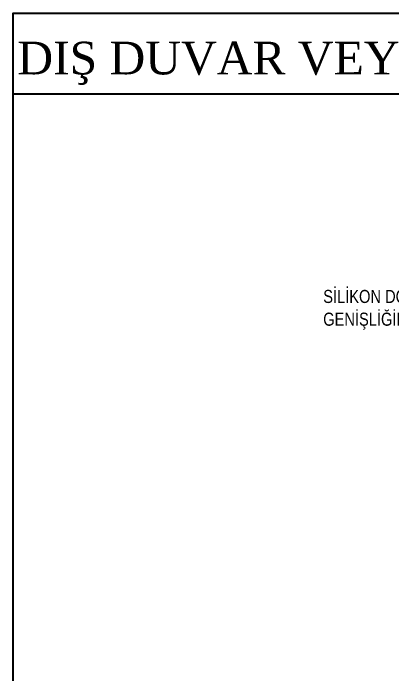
# Model space of a CAD drawing. Header units: centimetres. Extents: x 405464 to 563355, y 50011 to 66875.
# Drawn here: x 548115 to 548809, y 54401 to 55613 of the extents above; entities that cross this region are included whole.
import ezdxf
from ezdxf.enums import TextEntityAlignment as Align

# ---------------------------------------------------------------- set-up
doc = ezdxf.new("R2010")
doc.units = ezdxf.units.CM
for name, color, linetype, lineweight in [('0-KRCN-SHT-DETAY-ÇERÇEVE', 71, 'Continuous', 40), ('0-KRCN-SHT-YAZI', 31, 'Continuous', 35), ('0-KRCN-SIHHI', 7, 'Continuous', 25)]:
    doc.layers.add(name, color=color, linetype=linetype, lineweight=lineweight)
doc.styles.add('M', font='arial.ttf', dxfattribs={"width": 0.8, "height": 15})
doc.styles.add('mm', font='times.ttf', dxfattribs={"height": 3.3})

# ---------------------------------------------------------------- blocks, each defined once
blk = doc.blocks.new('G$CF3E9D1B5')
at = {"layer": '0-KRCN-SHT-DETAY-ÇERÇEVE'}
blk.add_line((0, -73.9), (1576.36, -73.9), dxfattribs=at)
blk.add_lwpolyline([(1576.36, -1101.82), (0, -1101.82), (0, 0), (1576.36, 0)], close=True, dxfattribs=at)
at = {"layer": '0-KRCN-SHT-YAZI', "ltscale": 50, "style": 'mm'}
blk.add_text('DIŞ DUVAR VEYA TEMEL DUVARI  İÇERİSİNDEN GEÇEN BORU GÖMLEĞİ ', height=30, dxfattribs=at).set_placement((789.15, -41.57), align=Align.MIDDLE)
at = {"layer": '0-KRCN-SIHHI', "color": 7, "style": 'M', "width": 0.8}
for s, p in [('SİLİKON DOLGU MALZEMESİ (6mm.', (283.73, -265.53, 108.46)), ('GENİŞLİĞİNDE 10mm. DERİNLİĞİNDE)', (283.73, -286.37, 108.46))]:
    blk.add_text(s, height=12, dxfattribs=at).set_placement(p)
blk = doc.blocks.new('*U197')
at = {"layer": '0-KRCN-SHT-DETAY-ÇERÇEVE', "xscale": 2, "yscale": 2, "zscale": 2}
blk.add_blockref('G$CF3E9D1B5', (0, 0), dxfattribs=at)

msp = doc.modelspace()

# ---------------------------------------------------------------- block references
at = {"layer": '0-KRCN-SHT-DETAY-ÇERÇEVE'}
msp.add_blockref('*U197', (548114.5, 55613.1), dxfattribs=at)

doc.saveas('drawing.dxf')
